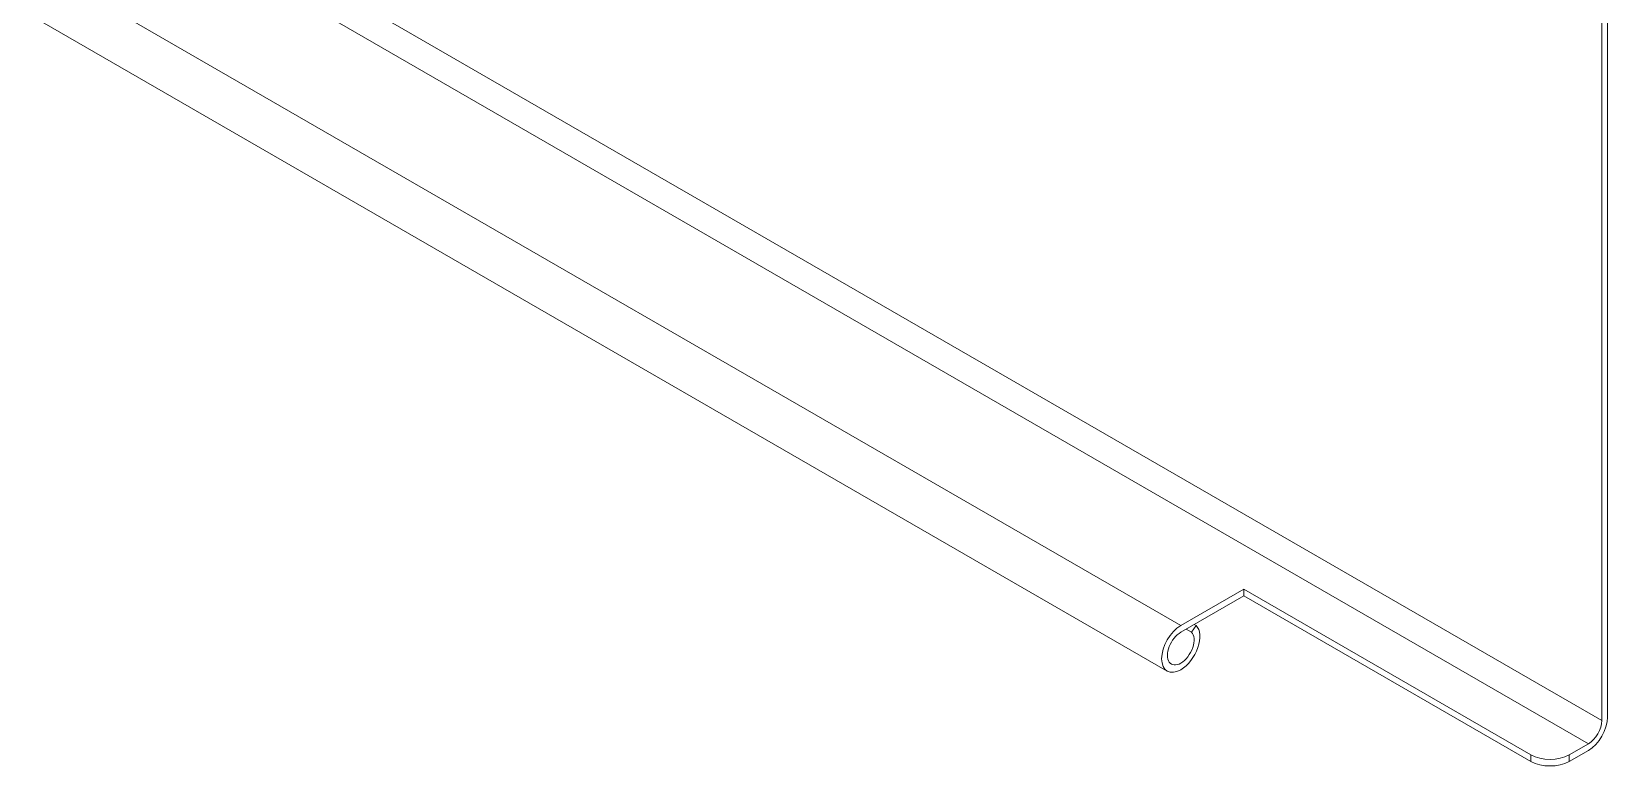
# Model space of a CAD drawing. Header units: millimetres. Extents: x 1920 to 4820, y 310 to 2320.
# Drawn here: x 4589.6 to 4647.8, y 1454.9 to 1482.1 of the extents above; entities that cross this region are included whole.
import ezdxf

# ---------------------------------------------------------------- set-up
doc = ezdxf.new("R2010")
doc.units = ezdxf.units.MM
doc.layers.add('core', color=7, linetype='Continuous', lineweight=20)

msp = doc.modelspace()

# ---------------------------------------------------------------- linework, layer by layer
at = {"layer": 'core'}
for p, q in [((4543.922, 1516.462), (4647.584, 1456.613)), ((4647.089, 1455.756), (4543.427, 1515.605)), ((4539.68, 1513.441), (4632.028, 1460.124)), ((4539.18, 1511.759), (4631.528, 1458.442)), ((4647.584, 1509.685), (4647.584, 1456.613)), ((4647.796, 1509.808), (4647.796, 1456.736)), ((4634.361, 1461.471), (4632.028, 1460.124)), ((4634.361, 1461.471), (4634.361, 1461.226)), ((4644.968, 1455.348), (4634.361, 1461.471)), ((4634.361, 1461.226), (4632.028, 1459.879)), ((4644.968, 1455.103), (4634.361, 1461.226)), ((4632.424, 1459.879), (4632.593, 1460.124)), ((4632.593, 1460.124), (4632.521, 1460.166)), ((4632.225, 1459.994), (4632.424, 1459.879)), ((4646.382, 1455.348), (4647.089, 1455.756)), ((4646.382, 1455.103), (4647.089, 1455.511)), ((4644.968, 1455.103), (4644.968, 1455.348)), ((4646.382, 1455.348), (4646.382, 1455.103))]:
    msp.add_line(p, q, dxfattribs=at)
for centre, major_axis, start_param, end_param in [((4632.028, 1459.308), (-0.5, -0.866), 3.926991, 7.068583), ((4632.028, 1459.308), (-0.5, -0.866), 0.785398, 2.999696), ((4632.028, 1459.308), (0.35, 0.606), 0.785398, 3.926991), ((4632.028, 1459.308), (0.35, 0.606), 3.926991, 6.141288), ((4647.089, 1456.327), (-0.5, -0.866), 0.785398, 2.356194), ((4647.089, 1456.327), (0.35, 0.606), 3.926991, 5.497787), ((4645.675, 1455.756), (1, 0), 3.926991, 5.497787), ((4645.675, 1455.511), (-1, 0), 0.785398, 2.356194)]:
    msp.add_ellipse(centre, major_axis=major_axis, ratio=0.57735, start_param=start_param, end_param=end_param, dxfattribs=at)

doc.saveas('drawing.dxf')
